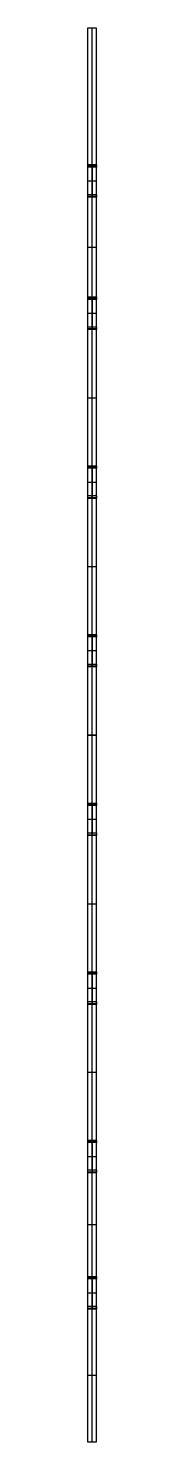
# Model space of a CAD drawing. Header units: millimetres. Extents: x 108 to 110, y -155 to 155.
import ezdxf

# ---------------------------------------------------------------- set-up
doc = ezdxf.new("R2010")
doc.units = ezdxf.units.MM
doc.header["$MEASUREMENT"] = 0
doc.layers.add('Default', color=7, linetype='Continuous', true_color=0x000000)

msp = doc.modelspace()

# ---------------------------------------------------------------- linework, layer by layer
at = {"layer": 'Default'}
for p, q in [((109, 125.02, 2), (109, 155, 2)), ((109, -155, 67), (109, 155, 67)), ((110, 125.02, 3.59), (108, 125.02, 3.59)), ((108, 125.02, 2.8), (110, 125.02, 2.8)), ((108, 124.88, 3.91), (110, 124.88, 3.91)), ((110, 124.56, 4.05), (108, 124.56, 4.05)), ((109, 125.02, 2), (109, 125.02, 3.59)), ((109, 124.56, 4.05), (109, 118.48, 4.05)), ((108, 121.52, 4.05), (110, 121.52, 4.05)), ((110, 118.48, 4.05), (108, 118.48, 4.05)), ((108, 118.15, 3.91), (110, 118.15, 3.91)), ((110, 118.02, 3.59), (108, 118.02, 3.59)), ((108, 118.02, 2.8), (110, 118.02, 2.8)), ((109, 118.02, 3.59), (109, 118.02, 2)), ((109, 95.99, 2), (109, 118.02, 2)), ((108, 107.01, 2), (110, 107.01, 2)), ((110, 95.99, 3.59), (108, 95.99, 3.59)), ((108, 95.99, 2.8), (110, 95.99, 2.8)), ((108, 95.86, 3.91), (110, 95.86, 3.91)), ((110, 95.54, 4.05), (108, 95.54, 4.05)), ((109, 95.99, 2), (109, 95.99, 3.59)), ((109, 95.54, 4.05), (109, 89.45, 4.05)), ((108, 92.5, 4.05), (110, 92.5, 4.05)), ((110, 89.45, 4.05), (108, 89.45, 4.05)), ((108, 89.13, 3.91), (110, 89.13, 3.91)), ((110, 89, 3.59), (108, 89, 3.59)), ((108, 89, 2.8), (110, 89, 2.8)), ((109, 89, 3.59), (109, 89, 2)), ((109, 58.96, 2), (109, 89, 2)), ((108, 73.98, 2), (110, 73.98, 2)), ((110, 58.96, 3.59), (108, 58.96, 3.59)), ((108, 58.96, 2.8), (110, 58.96, 2.8)), ((109, 58.96, 2), (109, 58.96, 3.59)), ((108, 58.83, 3.91), (110, 58.83, 3.91)), ((110, 58.51, 4.05), (108, 58.51, 4.05)), ((109, 58.51, 4.05), (109, 52.42, 4.05)), ((108, 55.47, 4.05), (110, 55.47, 4.05)), ((110, 52.42, 4.05), (108, 52.42, 4.05)), ((108, 52.1, 3.91), (110, 52.1, 3.91)), ((110, 51.97, 3.59), (108, 51.97, 3.59)), ((108, 51.97, 2.8), (110, 51.97, 2.8)), ((109, 51.97, 3.59), (109, 51.97, 2)), ((109, 22, 2), (109, 51.97, 2)), ((108, 36.99, 2), (110, 36.99, 2)), ((110, 22, 3.59), (108, 22, 3.59)), ((108, 22, 2.8), (110, 22, 2.8)), ((108, 21.87, 3.91), (110, 21.87, 3.91)), ((109, 22, 2), (109, 22, 3.59)), ((110, 21.55, 4.05), (108, 21.55, 4.05)), ((109, 21.55, 4.05), (109, 15.46, 4.05)), ((108, 18.51, 4.05), (110, 18.51, 4.05)), ((110, 15.46, 4.05), (108, 15.46, 4.05)), ((108, 15.14, 3.91), (110, 15.14, 3.91)), ((110, 15.01, 3.59), (108, 15.01, 3.59)), ((108, 15.01, 2.8), (110, 15.01, 2.8)), ((109, 15.01, 3.59), (109, 15.01, 2)), ((109, -15, 2), (109, 15.01, 2)), ((108, 0.01, 2), (110, 0.01, 2)), ((108, 0, 67), (110, 0, 67)), ((110, -15, 3.59), (108, -15, 3.59)), ((108, -15, 2.8), (110, -15, 2.8)), ((108, -15.13, 3.91), (110, -15.13, 3.91)), ((110, -15.45, 4.05), (108, -15.45, 4.05)), ((109, -15, 2), (109, -15, 3.59)), ((109, -15.45, 4.05), (109, -21.54, 4.05)), ((108, -18.49, 4.05), (110, -18.49, 4.05)), ((110, -21.54, 4.05), (108, -21.54, 4.05)), ((108, -21.86, 3.91), (110, -21.86, 3.91)), ((110, -21.99, 3.59), (108, -21.99, 3.59)), ((108, -21.99, 2.8), (110, -21.99, 2.8)), ((109, -21.99, 3.59), (109, -21.99, 2)), ((109, -52.01, 2), (109, -21.99, 2)), ((108, -37, 2), (110, -37, 2)), ((110, -52.01, 3.59), (108, -52.01, 3.59)), ((108, -52.01, 2.8), (110, -52.01, 2.8)), ((108, -52.14, 3.91), (110, -52.14, 3.91)), ((110, -52.47, 4.05), (108, -52.47, 4.05)), ((109, -52.01, 2), (109, -52.01, 3.59)), ((109, -52.47, 4.05), (109, -58.55, 4.05)), ((108, -55.51, 4.05), (110, -55.51, 4.05)), ((110, -58.55, 4.05), (108, -58.55, 4.05)), ((108, -58.87, 3.91), (110, -58.87, 3.91)), ((110, -59.01, 3.59), (108, -59.01, 3.59)), ((108, -59.01, 2.8), (110, -59.01, 2.8)), ((109, -59.01, 3.59), (109, -59.01, 2)), ((109, -88.92, 2), (109, -59.01, 2)), ((108, -73.97, 2), (110, -73.97, 2)), ((110, -88.92, 3.59), (108, -88.92, 3.59)), ((108, -88.92, 2.8), (110, -88.92, 2.8)), ((108, -89.06, 3.91), (110, -89.06, 3.91)), ((110, -89.38, 4.05), (108, -89.38, 4.05)), ((109, -88.92, 2), (109, -88.92, 3.59)), ((109, -89.38, 4.05), (109, -95.46, 4.05)), ((108, -92.42, 4.05), (110, -92.42, 4.05)), ((110, -95.46, 4.05), (108, -95.46, 4.05)), ((108, -95.79, 3.91), (110, -95.79, 3.91)), ((110, -95.92, 3.59), (108, -95.92, 3.59)), ((108, -95.92, 2.8), (110, -95.92, 2.8)), ((109, -95.92, 3.59), (109, -95.92, 2)), ((109, -118.83, 2), (109, -95.92, 2)), ((108, -107.37, 2), (110, -107.37, 2)), ((110, -118.83, 3.59), (108, -118.83, 3.59)), ((108, -118.83, 2.8), (110, -118.83, 2.8)), ((108, -118.96, 3.91), (110, -118.96, 3.91)), ((110, -119.28, 4.05), (108, -119.28, 4.05)), ((109, -118.83, 2), (109, -118.83, 3.59)), ((109, -119.28, 4.05), (109, -125.37, 4.05)), ((108, -122.32, 4.05), (110, -122.32, 4.05)), ((110, -125.37, 4.05), (108, -125.37, 4.05)), ((108, -125.69, 3.91), (110, -125.69, 3.91)), ((110, -125.82, 3.59), (108, -125.82, 3.59)), ((108, -125.82, 2.8), (110, -125.82, 2.8)), ((109, -125.82, 3.59), (109, -125.82, 2)), ((109, -155, 2), (109, -125.82, 2)), ((108, -140.41, 2), (110, -140.41, 2))]:
    msp.add_line(p, q, dxfattribs=at)
at = {"layer": 'Default', "extrusion": (1, 0, 0)}
for centre, start, end in [((124.56, 3.59, 108), 0, 90), ((124.56, 3.59, 109), 0, 90), ((124.56, 3.59, 110), 0, 90), ((118.48, 3.59, 109), 90, 180), ((95.54, 3.59, 109), 0, 90), ((95.54, 3.59, 110), 0, 90), ((89.45, 3.59, 109), 90, 180), ((89.45, 3.59, 110), 90, 180), ((58.51, 3.59, 109), 0, 90), ((52.42, 3.59, 109), 90, 180), ((52.42, 3.59, 110), 90, 180), ((21.55, 3.59, 108), 0, 90), ((21.55, 3.59, 109), 0, 90), ((21.55, 3.59, 110), 0, 90), ((15.46, 3.59, 108), 90, 180), ((15.46, 3.59, 109), 90, 180), ((15.46, 3.59, 110), 90, 180), ((-15.45, 3.59, 109), 0, 90), ((-15.45, 3.59, 110), 0, 90), ((-21.54, 3.59, 108), 90, 180), ((-21.54, 3.59, 109), 90, 180), ((-21.54, 3.59, 110), 90, 180), ((-52.47, 3.59, 108), 0, 90), ((-52.47, 3.59, 109), 0, 90), ((-52.47, 3.59, 110), 0, 90), ((-58.55, 3.59, 108), 90, 180), ((-58.55, 3.59, 109), 90, 180), ((-89.38, 3.59, 109), 0, 90), ((-89.38, 3.59, 110), 0, 90), ((-95.46, 3.59, 109), 90, 180), ((-95.46, 3.59, 110), 90, 180), ((-119.28, 3.59, 108), 360, 90), ((-119.28, 3.59, 109), 0, 90), ((-125.37, 3.59, 108), 90, 180), ((-125.37, 3.59, 109), 90, 180), ((-125.37, 3.59, 110), 90, 180)]:
    msp.add_arc(centre, 0.455, start, end, dxfattribs=at)
at = {"layer": 'Default', "extrusion": (1, 0, 3.12287e-14)}
msp.add_arc((118.48, 3.59, 108), 0.455, 90, 180, dxfattribs=at)
at = {"layer": 'Default', "extrusion": (1, -3.12287e-14, -3.12287e-14)}
for centre, start, end in [((118.48, 3.59, 110), 90, 180), ((-89.38, 3.59, 108), 0, 90)]:
    msp.add_arc(centre, 0.455, start, end, dxfattribs=at)
at = {"layer": 'Default', "extrusion": (1, 3.12287e-14, 0)}
for centre in [(95.54, 3.59, 108), (58.51, 3.59, 110), (-15.45, 3.59, 108)]:
    msp.add_arc(centre, 0.455, 0, 90, dxfattribs=at)
at = {"layer": 'Default', "extrusion": (1, -3.12287e-14, 0)}
for centre in [(89.45, 3.59, 108), (-58.55, 3.59, 110)]:
    msp.add_arc(centre, 0.455, 90, 180, dxfattribs=at)
at = {"layer": 'Default', "extrusion": (1, 3.12287e-14, 4.87615e-28)}
msp.add_arc((58.51, 3.59, 108), 0.455, 0, 90, dxfattribs=at)
at = {"layer": 'Default', "extrusion": (1, -3.12287e-14, 3.12287e-14)}
msp.add_arc((52.42, 3.59, 108), 0.455, 90, 180, dxfattribs=at)
at = {"layer": 'Default', "extrusion": (1, 3.12287e-14, -3.12287e-14)}
for centre, start, end in [((-95.46, 3.59, 108), 90, 180), ((-119.28, 3.59, 110), 0, 90)]:
    msp.add_arc(centre, 0.455, start, end, dxfattribs=at)
at = {"layer": 'Default'}
for points in [[(110, 155, 2), (109, 155, 2), (108, 155, 2)], [(108, 155, 2), (108, 155, 34.5), (108, 155, 67)], [(110, 155, 67), (109, 155, 67), (108, 155, 67)], [(110, 155, 34.5), (109, 155, 34.5), (108, 155, 34.5)], [(109, 155, 2), (109, 155, 34.5), (109, 155, 67)], [(110, 155, 2), (110, 155, 34.5), (110, 155, 67)], [(108, 155, 2), (108, 140.01, 2), (108, 125.02, 2)], [(108, 155, 67), (108, 0, 67), (108, -155, 67)], [(108, 155, 34.5), (108, 0, 34.5), (108, -155, 34.5)], [(110, -155, 67), (110, 0, 67), (110, 155, 67)], [(110, 125.02, 2), (110, 140.01, 2), (110, 155, 2)], [(110, -155, 34.5), (110, 0, 34.5), (110, 155, 34.5)], [(108, 125.02, 2), (108, 125.02, 2.8), (108, 125.02, 3.59)], [(108, 125.02, 2), (109, 125.02, 2), (110, 125.02, 2)], [(108, 124.56, 4.05), (108, 121.52, 4.05), (108, 118.48, 4.05)], [(110, 125.02, 3.59), (110, 125.02, 2.8), (110, 125.02, 2)], [(110, 118.48, 4.05), (110, 121.52, 4.05), (110, 124.56, 4.05)], [(108, 118.02, 3.59), (108, 118.02, 2.8), (108, 118.02, 2)], [(110, 118.02, 2), (109, 118.02, 2), (108, 118.02, 2)], [(108, 118.02, 2), (108, 107.01, 2), (108, 95.99, 2)], [(110, 95.99, 2), (110, 107.01, 2), (110, 118.02, 2)], [(110, 118.02, 2), (110, 118.02, 2.8), (110, 118.02, 3.59)], [(108, 95.99, 2), (108, 95.99, 2.8), (108, 95.99, 3.59)], [(108, 95.99, 2), (109, 95.99, 2), (110, 95.99, 2)], [(108, 95.54, 4.05), (108, 92.5, 4.05), (108, 89.45, 4.05)], [(110, 95.99, 3.59), (110, 95.99, 2.8), (110, 95.99, 2)], [(110, 89.45, 4.05), (110, 92.5, 4.05), (110, 95.54, 4.05)], [(108, 89, 3.59), (108, 89, 2.8), (108, 89, 2)], [(110, 89, 2), (109, 89, 2), (108, 89, 2)], [(108, 89, 2), (108, 73.98, 2), (108, 58.96, 2)], [(110, 58.96, 2), (110, 73.98, 2), (110, 89, 2)], [(110, 89, 2), (110, 89, 2.8), (110, 89, 3.59)], [(108, 58.96, 2), (108, 58.96, 2.8), (108, 58.96, 3.59)], [(108, 58.96, 2), (109, 58.96, 2), (110, 58.96, 2)], [(110, 58.96, 3.59), (110, 58.96, 2.8), (110, 58.96, 2)], [(108, 58.51, 4.05), (108, 55.47, 4.05), (108, 52.42, 4.05)], [(110, 52.42, 4.05), (110, 55.47, 4.05), (110, 58.51, 4.05)], [(108, 51.97, 3.59), (108, 51.97, 2.8), (108, 51.97, 2)], [(110, 51.97, 2), (109, 51.97, 2), (108, 51.97, 2)], [(108, 51.97, 2), (108, 36.99, 2), (108, 22, 2)], [(110, 22, 2), (110, 36.99, 2), (110, 51.97, 2)], [(110, 51.97, 2), (110, 51.97, 2.8), (110, 51.97, 3.59)], [(108, 22, 2), (108, 22, 2.8), (108, 22, 3.59)], [(108, 22, 2), (109, 22, 2), (110, 22, 2)], [(110, 22, 3.59), (110, 22, 2.8), (110, 22, 2)], [(108, 21.55, 4.05), (108, 18.51, 4.05), (108, 15.46, 4.05)], [(110, 15.46, 4.05), (110, 18.51, 4.05), (110, 21.55, 4.05)], [(108, 15.01, 3.59), (108, 15.01, 2.8), (108, 15.01, 2)], [(110, 15.01, 2), (109, 15.01, 2), (108, 15.01, 2)], [(108, 15.01, 2), (108, 0.01, 2), (108, -15, 2)], [(110, -15, 2), (110, 0.01, 2), (110, 15.01, 2)], [(110, 15.01, 2), (110, 15.01, 2.8), (110, 15.01, 3.59)], [(108, 0, 2), (108, 0, 34.5), (108, 0, 67)], [(110, 0, 2), (110, 0, 34.5), (110, 0, 67)], [(108, -15, 2), (108, -15, 2.8), (108, -15, 3.59)], [(108, -15, 2), (109, -15, 2), (110, -15, 2)], [(108, -15.45, 4.05), (108, -18.49, 4.05), (108, -21.54, 4.05)], [(110, -15, 3.59), (110, -15, 2.8), (110, -15, 2)], [(110, -21.54, 4.05), (110, -18.49, 4.05), (110, -15.45, 4.05)], [(108, -21.99, 3.59), (108, -21.99, 2.8), (108, -21.99, 2)], [(110, -21.99, 2), (109, -21.99, 2), (108, -21.99, 2)], [(108, -21.99, 2), (108, -37, 2), (108, -52.01, 2)], [(110, -52.01, 2), (110, -37, 2), (110, -21.99, 2)], [(110, -21.99, 2), (110, -21.99, 2.8), (110, -21.99, 3.59)], [(108, -52.01, 2), (108, -52.01, 2.8), (108, -52.01, 3.59)], [(108, -52.01, 2), (109, -52.01, 2), (110, -52.01, 2)], [(108, -52.47, 4.05), (108, -55.51, 4.05), (108, -58.55, 4.05)], [(110, -52.01, 3.59), (110, -52.01, 2.8), (110, -52.01, 2)], [(110, -58.55, 4.05), (110, -55.51, 4.05), (110, -52.47, 4.05)], [(108, -59.01, 3.59), (108, -59.01, 2.8), (108, -59.01, 2)], [(110, -59.01, 2), (109, -59.01, 2), (108, -59.01, 2)], [(108, -59.01, 2), (108, -73.97, 2), (108, -88.92, 2)], [(110, -88.92, 2), (110, -73.97, 2), (110, -59.01, 2)], [(110, -59.01, 2), (110, -59.01, 2.8), (110, -59.01, 3.59)], [(108, -88.92, 2), (108, -88.92, 2.8), (108, -88.92, 3.59)], [(108, -88.92, 2), (109, -88.92, 2), (110, -88.92, 2)], [(108, -89.38, 4.05), (108, -92.42, 4.05), (108, -95.46, 4.05)], [(110, -88.92, 3.59), (110, -88.92, 2.8), (110, -88.92, 2)], [(110, -95.46, 4.05), (110, -92.42, 4.05), (110, -89.38, 4.05)], [(108, -95.92, 3.59), (108, -95.92, 2.8), (108, -95.92, 2)], [(110, -95.92, 2), (109, -95.92, 2), (108, -95.92, 2)], [(108, -95.92, 2), (108, -107.37, 2), (108, -118.83, 2)], [(110, -118.83, 2), (110, -107.37, 2), (110, -95.92, 2)], [(110, -95.92, 2), (110, -95.92, 2.8), (110, -95.92, 3.59)], [(108, -118.83, 2), (108, -118.83, 2.8), (108, -118.83, 3.59)], [(108, -118.83, 2), (109, -118.83, 2), (110, -118.83, 2)], [(108, -119.28, 4.05), (108, -122.32, 4.05), (108, -125.37, 4.05)], [(110, -118.83, 3.59), (110, -118.83, 2.8), (110, -118.83, 2)], [(110, -125.37, 4.05), (110, -122.32, 4.05), (110, -119.28, 4.05)], [(108, -125.82, 3.59), (108, -125.82, 2.8), (108, -125.82, 2)], [(110, -125.82, 2), (109, -125.82, 2), (108, -125.82, 2)], [(108, -125.82, 2), (108, -140.41, 2), (108, -155, 2)], [(110, -155, 2), (110, -140.41, 2), (110, -125.82, 2)], [(110, -125.82, 2), (110, -125.82, 2.8), (110, -125.82, 3.59)], [(108, -155, 2), (109, -155, 2), (110, -155, 2)], [(108, -155, 67), (109, -155, 67), (110, -155, 67)], [(108, -155, 2), (108, -155, 34.5), (108, -155, 67)], [(108, -155, 34.5), (109, -155, 34.5), (110, -155, 34.5)], [(109, -155, 2), (109, -155, 34.5), (109, -155, 67)], [(110, -155, 2), (110, -155, 34.5), (110, -155, 67)]]:
    msp.add_open_spline(points, degree=2, dxfattribs=at)

doc.saveas('drawing.dxf')
